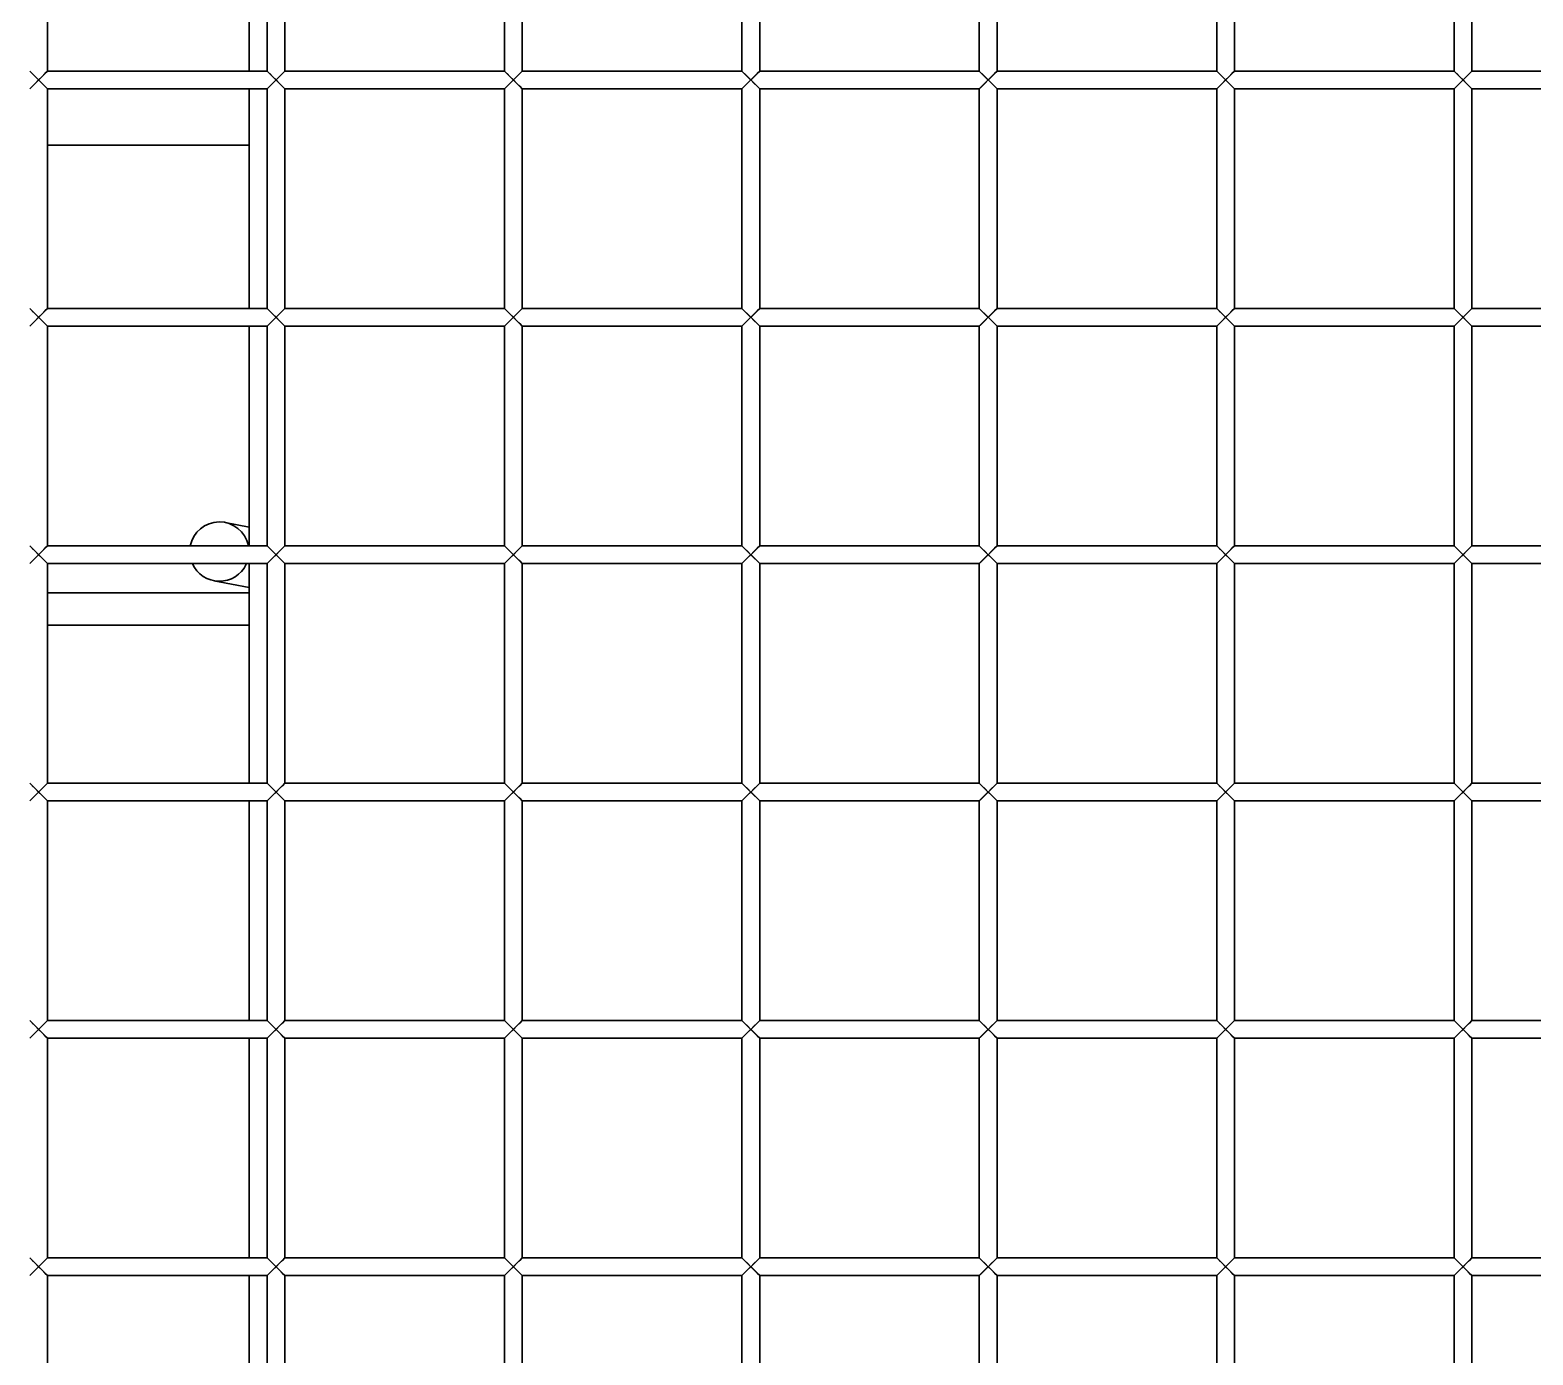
# Model space of a CAD drawing. Header units: millimetres. Extents: x 32496 to 166256, y 3504 to 23939.
# Drawn here: x 97872.8 to 98126, y 21905.1 to 22128.4 of the extents above; entities that cross this region are included whole.
import ezdxf

# ---------------------------------------------------------------- set-up
doc = ezdxf.new("R2010")
doc.units = ezdxf.units.MM
doc.layers.get('0').update_dxf_attribs({"lineweight": 35})

# ---------------------------------------------------------------- blocks, each defined once
blk = doc.blocks.new('8-1250')
at = {"linetype": 'Continuous'}
for p, q in [((-2087.13, -32601.79), (-2087.13, -32638.79)), ((-2053.13, -32601.79), (-2053.13, -32638.79)), ((-2050.13, -32601.79), (-2050.13, -32638.79)), ((-2047.13, -32601.79), (-2047.13, -32638.79)), ((-2010.13, -32601.79), (-2010.13, -32638.79)), ((-2007.13, -32601.79), (-2007.13, -32638.79)), ((-1970.13, -32601.79), (-1970.13, -32638.79)), ((-1967.13, -32601.79), (-1967.13, -32638.79)), ((-1930.13, -32601.79), (-1930.13, -32638.79)), ((-1927.13, -32601.79), (-1927.13, -32638.79)), ((-1890.13, -32601.79), (-1890.13, -32638.79)), ((-1887.13, -32601.79), (-1887.13, -32638.79)), ((-1850.13, -32601.79), (-1850.13, -32638.79)), ((-1847.13, -32601.79), (-1847.13, -32638.79)), ((-2090.13, -32641.79), (-2087.13, -32638.79)), ((-2087.13, -32641.79), (-2090.13, -32638.79)), ((-2089.22, -32640.88), (-2088.63, -32640.29)), ((-2087.13, -32638.79), (-2087.56, -32639.22)), ((-2087.13, -32638.79), (-2050.13, -32638.79)), ((-2050.13, -32641.79), (-2047.13, -32638.79)), ((-2047.13, -32641.79), (-2050.13, -32638.79)), ((-2049.22, -32640.88), (-2048.63, -32640.29)), ((-2047.13, -32638.79), (-2047.56, -32639.22)), ((-2047.13, -32638.79), (-2010.13, -32638.79)), ((-2010.13, -32641.79), (-2007.13, -32638.79)), ((-2007.13, -32641.79), (-2010.13, -32638.79)), ((-2009.22, -32640.88), (-2008.63, -32640.29)), ((-2007.13, -32638.79), (-2007.56, -32639.22)), ((-2007.13, -32638.79), (-1970.13, -32638.79)), ((-1970.13, -32641.79), (-1967.13, -32638.79)), ((-1967.13, -32641.79), (-1970.13, -32638.79)), ((-1969.22, -32640.88), (-1968.63, -32640.29)), ((-1967.13, -32638.79), (-1967.56, -32639.22)), ((-1967.13, -32638.79), (-1930.13, -32638.79)), ((-1930.13, -32641.79), (-1927.13, -32638.79)), ((-1927.13, -32641.79), (-1930.13, -32638.79)), ((-1929.22, -32640.88), (-1928.63, -32640.29)), ((-1927.13, -32638.79), (-1927.56, -32639.22)), ((-1927.13, -32638.79), (-1890.13, -32638.79)), ((-1890.13, -32641.79), (-1887.13, -32638.79)), ((-1887.13, -32641.79), (-1890.13, -32638.79)), ((-1889.22, -32640.88), (-1888.63, -32640.29)), ((-1887.13, -32638.79), (-1887.56, -32639.22)), ((-1887.13, -32638.79), (-1850.13, -32638.79)), ((-1850.13, -32641.79), (-1847.13, -32638.79)), ((-1847.13, -32641.79), (-1850.13, -32638.79)), ((-1849.22, -32640.88), (-1848.63, -32640.29)), ((-1847.13, -32638.79), (-1847.56, -32639.22)), ((-1847.13, -32638.79), (-1810.13, -32638.79)), ((-2090.01, -32641.67), (-2089.22, -32640.88)), ((-2087.13, -32641.79), (-2087.13, -32678.79)), ((-2087.13, -32641.79), (-2050.13, -32641.79)), ((-2053.13, -32641.79), (-2053.13, -32678.79)), ((-2050.13, -32641.79), (-2050.13, -32678.79)), ((-2050.01, -32641.67), (-2049.22, -32640.88)), ((-2047.13, -32641.79), (-2047.13, -32678.79)), ((-2047.13, -32641.79), (-2010.13, -32641.79)), ((-2010.13, -32641.79), (-2010.13, -32678.79)), ((-2010.01, -32641.67), (-2009.22, -32640.88)), ((-2007.13, -32641.79), (-2007.13, -32678.79)), ((-2007.13, -32641.79), (-1970.13, -32641.79)), ((-1970.13, -32641.79), (-1970.13, -32678.79)), ((-1970.01, -32641.67), (-1969.22, -32640.88)), ((-1967.13, -32641.79), (-1967.13, -32678.79)), ((-1967.13, -32641.79), (-1930.13, -32641.79)), ((-1930.13, -32641.79), (-1930.13, -32678.79)), ((-1930.01, -32641.67), (-1929.22, -32640.88)), ((-1927.13, -32641.79), (-1927.13, -32678.79)), ((-1927.13, -32641.79), (-1890.13, -32641.79)), ((-1890.13, -32641.79), (-1890.13, -32678.79)), ((-1890.01, -32641.67), (-1889.22, -32640.88)), ((-1887.13, -32641.79), (-1887.13, -32678.79)), ((-1887.13, -32641.79), (-1850.13, -32641.79)), ((-1850.13, -32641.79), (-1850.13, -32678.79)), ((-1850.01, -32641.67), (-1849.22, -32640.88)), ((-1847.13, -32641.79), (-1847.13, -32678.79)), ((-1847.13, -32641.79), (-1810.13, -32641.79)), ((-2053.13, -32651.29), (-2087.13, -32651.29)), ((-2090.13, -32681.79), (-2087.13, -32678.79)), ((-2087.13, -32681.79), (-2090.13, -32678.79)), ((-2090.01, -32681.67), (-2089.22, -32680.88)), ((-2089.22, -32680.88), (-2088.63, -32680.29)), ((-2087.13, -32678.79), (-2087.56, -32679.22)), ((-2087.13, -32678.79), (-2050.13, -32678.79)), ((-2050.13, -32681.79), (-2047.13, -32678.79)), ((-2047.13, -32681.79), (-2050.13, -32678.79)), ((-2050.01, -32681.67), (-2049.22, -32680.88)), ((-2049.22, -32680.88), (-2048.63, -32680.29)), ((-2047.13, -32678.79), (-2047.56, -32679.22)), ((-2047.13, -32678.79), (-2010.13, -32678.79)), ((-2010.13, -32681.79), (-2007.13, -32678.79)), ((-2007.13, -32681.79), (-2010.13, -32678.79)), ((-2010.01, -32681.67), (-2009.22, -32680.88)), ((-2009.22, -32680.88), (-2008.63, -32680.29)), ((-2007.13, -32678.79), (-2007.56, -32679.22)), ((-2007.13, -32678.79), (-1970.13, -32678.79)), ((-1970.13, -32681.79), (-1967.13, -32678.79)), ((-1967.13, -32681.79), (-1970.13, -32678.79)), ((-1970.01, -32681.67), (-1969.22, -32680.88)), ((-1969.22, -32680.88), (-1968.63, -32680.29)), ((-1967.13, -32678.79), (-1967.56, -32679.22)), ((-1967.13, -32678.79), (-1930.13, -32678.79)), ((-1930.13, -32681.79), (-1927.13, -32678.79)), ((-1927.13, -32681.79), (-1930.13, -32678.79)), ((-1930.01, -32681.67), (-1929.22, -32680.88)), ((-1929.22, -32680.88), (-1928.63, -32680.29)), ((-1927.13, -32678.79), (-1927.56, -32679.22)), ((-1927.13, -32678.79), (-1890.13, -32678.79)), ((-1890.13, -32681.79), (-1887.13, -32678.79)), ((-1887.13, -32681.79), (-1890.13, -32678.79)), ((-1890.01, -32681.67), (-1889.22, -32680.88)), ((-1889.22, -32680.88), (-1888.63, -32680.29)), ((-1887.13, -32678.79), (-1887.56, -32679.22)), ((-1887.13, -32678.79), (-1850.13, -32678.79)), ((-1850.13, -32681.79), (-1847.13, -32678.79)), ((-1847.13, -32681.79), (-1850.13, -32678.79)), ((-1850.01, -32681.67), (-1849.22, -32680.88)), ((-1849.22, -32680.88), (-1848.63, -32680.29)), ((-1847.13, -32678.79), (-1847.56, -32679.22)), ((-1847.13, -32678.79), (-1810.13, -32678.79)), ((-2087.13, -32681.79), (-2087.13, -32718.79)), ((-2087.13, -32681.79), (-2050.13, -32681.79)), ((-2053.13, -32681.79), (-2053.13, -32718.79)), ((-2050.13, -32681.79), (-2050.13, -32718.79)), ((-2047.13, -32681.79), (-2047.13, -32718.79)), ((-2047.13, -32681.79), (-2010.13, -32681.79)), ((-2010.13, -32681.79), (-2010.13, -32718.79)), ((-2007.13, -32681.79), (-2007.13, -32718.79)), ((-2007.13, -32681.79), (-1970.13, -32681.79)), ((-1970.13, -32681.79), (-1970.13, -32718.79)), ((-1967.13, -32681.79), (-1967.13, -32718.79)), ((-1967.13, -32681.79), (-1930.13, -32681.79)), ((-1930.13, -32681.79), (-1930.13, -32718.79)), ((-1927.13, -32681.79), (-1927.13, -32718.79)), ((-1927.13, -32681.79), (-1890.13, -32681.79)), ((-1890.13, -32681.79), (-1890.13, -32718.79)), ((-1887.13, -32681.79), (-1887.13, -32718.79)), ((-1887.13, -32681.79), (-1850.13, -32681.79)), ((-1850.13, -32681.79), (-1850.13, -32718.79)), ((-1847.13, -32681.79), (-1847.13, -32718.79)), ((-1847.13, -32681.79), (-1810.13, -32681.79)), ((-2057.21, -32714.86), (-2053.13, -32715.66)), ((-2090.13, -32721.79), (-2087.13, -32718.79)), ((-2087.13, -32721.79), (-2090.13, -32718.79)), ((-2087.13, -32718.79), (-2087.56, -32719.22)), ((-2087.13, -32718.79), (-2050.13, -32718.79)), ((-2050.13, -32721.79), (-2047.13, -32718.79)), ((-2047.13, -32721.79), (-2050.13, -32718.79)), ((-2047.13, -32718.79), (-2047.56, -32719.22)), ((-2047.13, -32718.79), (-2010.13, -32718.79)), ((-2010.13, -32721.79), (-2007.13, -32718.79)), ((-2007.13, -32721.79), (-2010.13, -32718.79)), ((-2007.13, -32718.79), (-2007.56, -32719.22)), ((-2007.13, -32718.79), (-1970.13, -32718.79)), ((-1970.13, -32721.79), (-1967.13, -32718.79)), ((-1967.13, -32721.79), (-1970.13, -32718.79)), ((-1967.13, -32718.79), (-1967.56, -32719.22)), ((-1967.13, -32718.79), (-1930.13, -32718.79)), ((-1930.13, -32721.79), (-1927.13, -32718.79)), ((-1927.13, -32721.79), (-1930.13, -32718.79)), ((-1927.13, -32718.79), (-1927.56, -32719.22)), ((-1927.13, -32718.79), (-1890.13, -32718.79)), ((-1890.13, -32721.79), (-1887.13, -32718.79)), ((-1887.13, -32721.79), (-1890.13, -32718.79)), ((-1887.13, -32718.79), (-1887.56, -32719.22)), ((-1887.13, -32718.79), (-1850.13, -32718.79)), ((-1850.13, -32721.79), (-1847.13, -32718.79)), ((-1847.13, -32721.79), (-1850.13, -32718.79)), ((-1847.13, -32718.79), (-1847.56, -32719.22)), ((-1847.13, -32718.79), (-1810.13, -32718.79)), ((-2090.01, -32721.67), (-2089.22, -32720.88)), ((-2089.22, -32720.88), (-2088.63, -32720.29)), ((-2050.01, -32721.67), (-2049.22, -32720.88)), ((-2049.22, -32720.88), (-2048.63, -32720.29)), ((-2010.01, -32721.67), (-2009.22, -32720.88)), ((-2009.22, -32720.88), (-2008.63, -32720.29)), ((-1970.01, -32721.67), (-1969.22, -32720.88)), ((-1969.22, -32720.88), (-1968.63, -32720.29)), ((-1930.01, -32721.67), (-1929.22, -32720.88)), ((-1929.22, -32720.88), (-1928.63, -32720.29)), ((-1890.01, -32721.67), (-1889.22, -32720.88)), ((-1889.22, -32720.88), (-1888.63, -32720.29)), ((-1850.01, -32721.67), (-1849.22, -32720.88)), ((-1849.22, -32720.88), (-1848.63, -32720.29)), ((-2087.13, -32721.79), (-2087.13, -32758.79)), ((-2087.13, -32721.79), (-2050.13, -32721.79)), ((-2053.13, -32721.79), (-2053.13, -32758.79)), ((-2050.13, -32721.79), (-2050.13, -32758.79)), ((-2047.13, -32721.79), (-2047.13, -32758.79)), ((-2047.13, -32721.79), (-2010.13, -32721.79)), ((-2010.13, -32721.79), (-2010.13, -32758.79)), ((-2007.13, -32721.79), (-2007.13, -32758.79)), ((-2007.13, -32721.79), (-1970.13, -32721.79)), ((-1970.13, -32721.79), (-1970.13, -32758.79)), ((-1967.13, -32721.79), (-1967.13, -32758.79)), ((-1967.13, -32721.79), (-1930.13, -32721.79)), ((-1930.13, -32721.79), (-1930.13, -32758.79)), ((-1927.13, -32721.79), (-1927.13, -32758.79)), ((-1927.13, -32721.79), (-1890.13, -32721.79)), ((-1890.13, -32721.79), (-1890.13, -32758.79)), ((-1887.13, -32721.79), (-1887.13, -32758.79)), ((-1887.13, -32721.79), (-1850.13, -32721.79)), ((-1850.13, -32721.79), (-1850.13, -32758.79)), ((-1847.13, -32721.79), (-1847.13, -32758.79)), ((-1847.13, -32721.79), (-1810.13, -32721.79)), ((-2059.12, -32724.68), (-2053.13, -32725.84)), ((-2087.13, -32726.73), (-2053.13, -32726.73)), ((-2053.13, -32732.16), (-2087.13, -32732.16)), ((-2090.13, -32761.79), (-2087.13, -32758.79)), ((-2087.13, -32761.79), (-2090.13, -32758.79)), ((-2087.13, -32758.79), (-2087.56, -32759.22)), ((-2087.13, -32758.79), (-2050.13, -32758.79)), ((-2050.13, -32761.79), (-2047.13, -32758.79)), ((-2047.13, -32761.79), (-2050.13, -32758.79)), ((-2047.13, -32758.79), (-2047.56, -32759.22)), ((-2047.13, -32758.79), (-2010.13, -32758.79)), ((-2010.13, -32761.79), (-2007.13, -32758.79)), ((-2007.13, -32761.79), (-2010.13, -32758.79)), ((-2007.13, -32758.79), (-2007.56, -32759.22)), ((-2007.13, -32758.79), (-1970.13, -32758.79)), ((-1970.13, -32761.79), (-1967.13, -32758.79)), ((-1967.13, -32761.79), (-1970.13, -32758.79)), ((-1967.13, -32758.79), (-1967.56, -32759.22)), ((-1967.13, -32758.79), (-1930.13, -32758.79)), ((-1930.13, -32761.79), (-1927.13, -32758.79)), ((-1927.13, -32761.79), (-1930.13, -32758.79)), ((-1927.13, -32758.79), (-1927.56, -32759.22)), ((-1927.13, -32758.79), (-1890.13, -32758.79)), ((-1890.13, -32761.79), (-1887.13, -32758.79)), ((-1887.13, -32761.79), (-1890.13, -32758.79)), ((-1887.13, -32758.79), (-1887.56, -32759.22)), ((-1887.13, -32758.79), (-1850.13, -32758.79)), ((-1850.13, -32761.79), (-1847.13, -32758.79)), ((-1847.13, -32761.79), (-1850.13, -32758.79)), ((-1847.13, -32758.79), (-1847.56, -32759.22)), ((-1847.13, -32758.79), (-1810.13, -32758.79)), ((-2090.01, -32761.67), (-2089.22, -32760.88)), ((-2089.22, -32760.88), (-2088.63, -32760.29)), ((-2087.13, -32761.79), (-2087.13, -32798.79)), ((-2087.13, -32761.79), (-2050.13, -32761.79)), ((-2053.13, -32761.79), (-2053.13, -32798.79)), ((-2050.13, -32761.79), (-2050.13, -32798.79)), ((-2050.01, -32761.67), (-2049.22, -32760.88)), ((-2049.22, -32760.88), (-2048.63, -32760.29)), ((-2047.13, -32761.79), (-2047.13, -32798.79)), ((-2047.13, -32761.79), (-2010.13, -32761.79)), ((-2010.13, -32761.79), (-2010.13, -32798.79)), ((-2010.01, -32761.67), (-2009.22, -32760.88)), ((-2009.22, -32760.88), (-2008.63, -32760.29)), ((-2007.13, -32761.79), (-2007.13, -32798.79)), ((-2007.13, -32761.79), (-1970.13, -32761.79)), ((-1970.13, -32761.79), (-1970.13, -32798.79)), ((-1970.01, -32761.67), (-1969.22, -32760.88)), ((-1969.22, -32760.88), (-1968.63, -32760.29)), ((-1967.13, -32761.79), (-1967.13, -32798.79)), ((-1967.13, -32761.79), (-1930.13, -32761.79)), ((-1930.13, -32761.79), (-1930.13, -32798.79)), ((-1930.01, -32761.67), (-1929.22, -32760.88)), ((-1929.22, -32760.88), (-1928.63, -32760.29)), ((-1927.13, -32761.79), (-1927.13, -32798.79)), ((-1927.13, -32761.79), (-1890.13, -32761.79)), ((-1890.13, -32761.79), (-1890.13, -32798.79)), ((-1890.01, -32761.67), (-1889.22, -32760.88)), ((-1889.22, -32760.88), (-1888.63, -32760.29)), ((-1887.13, -32761.79), (-1887.13, -32798.79)), ((-1887.13, -32761.79), (-1850.13, -32761.79)), ((-1850.13, -32761.79), (-1850.13, -32798.79)), ((-1850.01, -32761.67), (-1849.22, -32760.88)), ((-1849.22, -32760.88), (-1848.63, -32760.29)), ((-1847.13, -32761.79), (-1847.13, -32798.79)), ((-1847.13, -32761.79), (-1810.13, -32761.79)), ((-2090.13, -32801.79), (-2087.13, -32798.79)), ((-2087.13, -32801.79), (-2090.13, -32798.79)), ((-2087.13, -32798.79), (-2087.56, -32799.22)), ((-2087.13, -32798.79), (-2050.13, -32798.79)), ((-2050.13, -32801.79), (-2047.13, -32798.79)), ((-2047.13, -32801.79), (-2050.13, -32798.79)), ((-2047.13, -32798.79), (-2047.56, -32799.22)), ((-2047.13, -32798.79), (-2010.13, -32798.79)), ((-2010.13, -32801.79), (-2007.13, -32798.79)), ((-2007.13, -32801.79), (-2010.13, -32798.79)), ((-2007.13, -32798.79), (-2007.56, -32799.22)), ((-2007.13, -32798.79), (-1970.13, -32798.79)), ((-1970.13, -32801.79), (-1967.13, -32798.79)), ((-1967.13, -32801.79), (-1970.13, -32798.79)), ((-1967.13, -32798.79), (-1967.56, -32799.22)), ((-1967.13, -32798.79), (-1930.13, -32798.79)), ((-1930.13, -32801.79), (-1927.13, -32798.79)), ((-1927.13, -32801.79), (-1930.13, -32798.79)), ((-1927.13, -32798.79), (-1927.56, -32799.22)), ((-1927.13, -32798.79), (-1890.13, -32798.79)), ((-1890.13, -32801.79), (-1887.13, -32798.79)), ((-1887.13, -32801.79), (-1890.13, -32798.79)), ((-1887.13, -32798.79), (-1887.56, -32799.22)), ((-1887.13, -32798.79), (-1850.13, -32798.79)), ((-1850.13, -32801.79), (-1847.13, -32798.79)), ((-1847.13, -32801.79), (-1850.13, -32798.79)), ((-1847.13, -32798.79), (-1847.56, -32799.22)), ((-1847.13, -32798.79), (-1810.13, -32798.79)), ((-2090.01, -32801.67), (-2089.22, -32800.88)), ((-2089.22, -32800.88), (-2088.63, -32800.29)), ((-2087.13, -32801.79), (-2087.13, -32838.79)), ((-2087.13, -32801.79), (-2050.13, -32801.79)), ((-2053.13, -32801.79), (-2053.13, -32838.79)), ((-2050.13, -32801.79), (-2050.13, -32838.79)), ((-2050.01, -32801.67), (-2049.22, -32800.88)), ((-2049.22, -32800.88), (-2048.63, -32800.29)), ((-2047.13, -32801.79), (-2047.13, -32838.79)), ((-2047.13, -32801.79), (-2010.13, -32801.79)), ((-2010.13, -32801.79), (-2010.13, -32838.79)), ((-2010.01, -32801.67), (-2009.22, -32800.88)), ((-2009.22, -32800.88), (-2008.63, -32800.29)), ((-2007.13, -32801.79), (-2007.13, -32838.79)), ((-2007.13, -32801.79), (-1970.13, -32801.79)), ((-1970.13, -32801.79), (-1970.13, -32838.79)), ((-1970.01, -32801.67), (-1969.22, -32800.88)), ((-1969.22, -32800.88), (-1968.63, -32800.29)), ((-1967.13, -32801.79), (-1967.13, -32838.79)), ((-1967.13, -32801.79), (-1930.13, -32801.79)), ((-1930.13, -32801.79), (-1930.13, -32838.79)), ((-1930.01, -32801.67), (-1929.22, -32800.88)), ((-1929.22, -32800.88), (-1928.63, -32800.29)), ((-1927.13, -32801.79), (-1927.13, -32838.79)), ((-1927.13, -32801.79), (-1890.13, -32801.79)), ((-1890.13, -32801.79), (-1890.13, -32838.79)), ((-1890.01, -32801.67), (-1889.22, -32800.88)), ((-1889.22, -32800.88), (-1888.63, -32800.29)), ((-1887.13, -32801.79), (-1887.13, -32838.79)), ((-1887.13, -32801.79), (-1850.13, -32801.79)), ((-1850.13, -32801.79), (-1850.13, -32838.79)), ((-1850.01, -32801.67), (-1849.22, -32800.88)), ((-1849.22, -32800.88), (-1848.63, -32800.29)), ((-1847.13, -32801.79), (-1847.13, -32838.79)), ((-1847.13, -32801.79), (-1810.13, -32801.79)), ((-2090.13, -32841.79), (-2087.13, -32838.79)), ((-2087.13, -32841.79), (-2090.13, -32838.79)), ((-2089.22, -32840.88), (-2088.63, -32840.29)), ((-2087.13, -32838.79), (-2087.56, -32839.22)), ((-2087.13, -32838.79), (-2050.13, -32838.79)), ((-2050.13, -32841.79), (-2047.13, -32838.79)), ((-2047.13, -32841.79), (-2050.13, -32838.79)), ((-2049.22, -32840.88), (-2048.63, -32840.29)), ((-2047.13, -32838.79), (-2047.56, -32839.22)), ((-2047.13, -32838.79), (-2010.13, -32838.79)), ((-2010.13, -32841.79), (-2007.13, -32838.79)), ((-2007.13, -32841.79), (-2010.13, -32838.79)), ((-2009.22, -32840.88), (-2008.63, -32840.29)), ((-2007.13, -32838.79), (-2007.56, -32839.22)), ((-2007.13, -32838.79), (-1970.13, -32838.79)), ((-1970.13, -32841.79), (-1967.13, -32838.79)), ((-1967.13, -32841.79), (-1970.13, -32838.79)), ((-1969.22, -32840.88), (-1968.63, -32840.29)), ((-1967.13, -32838.79), (-1967.56, -32839.22)), ((-1967.13, -32838.79), (-1930.13, -32838.79)), ((-1930.13, -32841.79), (-1927.13, -32838.79)), ((-1927.13, -32841.79), (-1930.13, -32838.79)), ((-1929.22, -32840.88), (-1928.63, -32840.29)), ((-1927.13, -32838.79), (-1927.56, -32839.22)), ((-1927.13, -32838.79), (-1890.13, -32838.79)), ((-1890.13, -32841.79), (-1887.13, -32838.79)), ((-1887.13, -32841.79), (-1890.13, -32838.79)), ((-1889.22, -32840.88), (-1888.63, -32840.29)), ((-1887.13, -32838.79), (-1887.56, -32839.22)), ((-1887.13, -32838.79), (-1850.13, -32838.79)), ((-1850.13, -32841.79), (-1847.13, -32838.79)), ((-1847.13, -32841.79), (-1850.13, -32838.79)), ((-1849.22, -32840.88), (-1848.63, -32840.29)), ((-1847.13, -32838.79), (-1847.56, -32839.22)), ((-1847.13, -32838.79), (-1810.13, -32838.79)), ((-2090.01, -32841.67), (-2089.22, -32840.88)), ((-2087.13, -32841.79), (-2087.13, -32878.79)), ((-2087.13, -32841.79), (-2050.13, -32841.79)), ((-2053.13, -32841.79), (-2053.13, -32878.79)), ((-2050.13, -32841.79), (-2050.13, -32878.79)), ((-2050.01, -32841.67), (-2049.22, -32840.88)), ((-2047.13, -32841.79), (-2047.13, -32878.79)), ((-2047.13, -32841.79), (-2010.13, -32841.79)), ((-2010.13, -32841.79), (-2010.13, -32878.79)), ((-2010.01, -32841.67), (-2009.22, -32840.88)), ((-2007.13, -32841.79), (-2007.13, -32878.79)), ((-2007.13, -32841.79), (-1970.13, -32841.79)), ((-1970.13, -32841.79), (-1970.13, -32878.79)), ((-1970.01, -32841.67), (-1969.22, -32840.88)), ((-1967.13, -32841.79), (-1967.13, -32878.79)), ((-1967.13, -32841.79), (-1930.13, -32841.79)), ((-1930.13, -32841.79), (-1930.13, -32878.79)), ((-1930.01, -32841.67), (-1929.22, -32840.88)), ((-1927.13, -32841.79), (-1927.13, -32878.79)), ((-1927.13, -32841.79), (-1890.13, -32841.79)), ((-1890.13, -32841.79), (-1890.13, -32878.79)), ((-1890.01, -32841.67), (-1889.22, -32840.88)), ((-1887.13, -32841.79), (-1887.13, -32878.79)), ((-1887.13, -32841.79), (-1850.13, -32841.79)), ((-1850.13, -32841.79), (-1850.13, -32878.79)), ((-1850.01, -32841.67), (-1849.22, -32840.88)), ((-1847.13, -32841.79), (-1847.13, -32878.79)), ((-1847.13, -32841.79), (-1810.13, -32841.79))]:
    blk.add_line(p, q, dxfattribs=at)
for points in [[(-2088.63, -32640.29), (-2089.21, -32639.7), (-2089.69, -32639.23)], [(-2087.56, -32639.22), (-2088.05, -32639.71), (-2088.63, -32640.29)], [(-2088.63, -32640.29), (-2088.04, -32640.88), (-2087.57, -32641.35), (-2087.13, -32641.79)], [(-2048.63, -32640.29), (-2049.21, -32639.7), (-2049.69, -32639.23)], [(-2047.56, -32639.22), (-2048.05, -32639.71), (-2048.63, -32640.29)], [(-2048.63, -32640.29), (-2048.04, -32640.88), (-2047.57, -32641.35), (-2047.13, -32641.79)], [(-2008.63, -32640.29), (-2009.21, -32639.7), (-2009.69, -32639.23)], [(-2007.56, -32639.22), (-2008.05, -32639.71), (-2008.63, -32640.29)], [(-2008.63, -32640.29), (-2008.04, -32640.88), (-2007.57, -32641.35), (-2007.13, -32641.79)], [(-1968.63, -32640.29), (-1969.21, -32639.7), (-1969.69, -32639.23)], [(-1967.56, -32639.22), (-1968.05, -32639.71), (-1968.63, -32640.29)], [(-1968.63, -32640.29), (-1968.04, -32640.88), (-1967.57, -32641.35), (-1967.13, -32641.79)], [(-1928.63, -32640.29), (-1929.21, -32639.7), (-1929.69, -32639.23)], [(-1927.56, -32639.22), (-1928.05, -32639.71), (-1928.63, -32640.29)], [(-1928.63, -32640.29), (-1928.04, -32640.88), (-1927.57, -32641.35), (-1927.13, -32641.79)], [(-1888.63, -32640.29), (-1889.21, -32639.7), (-1889.69, -32639.23)], [(-1887.56, -32639.22), (-1888.05, -32639.71), (-1888.63, -32640.29)], [(-1888.63, -32640.29), (-1888.04, -32640.88), (-1887.57, -32641.35), (-1887.13, -32641.79)], [(-1848.63, -32640.29), (-1849.21, -32639.7), (-1849.69, -32639.23)], [(-1847.56, -32639.22), (-1848.05, -32639.71), (-1848.63, -32640.29)], [(-1848.63, -32640.29), (-1848.04, -32640.88), (-1847.57, -32641.35), (-1847.13, -32641.79)], [(-2088.63, -32680.29), (-2089.21, -32679.7), (-2089.69, -32679.23)], [(-2087.56, -32679.22), (-2088.05, -32679.71), (-2088.63, -32680.29)], [(-2088.63, -32680.29), (-2088.04, -32680.88), (-2087.57, -32681.35), (-2087.13, -32681.79)], [(-2048.63, -32680.29), (-2049.21, -32679.7), (-2049.69, -32679.23)], [(-2047.56, -32679.22), (-2048.05, -32679.71), (-2048.63, -32680.29)], [(-2048.63, -32680.29), (-2048.04, -32680.88), (-2047.57, -32681.35), (-2047.13, -32681.79)], [(-2008.63, -32680.29), (-2009.21, -32679.7), (-2009.69, -32679.23)], [(-2007.56, -32679.22), (-2008.05, -32679.71), (-2008.63, -32680.29)], [(-2008.63, -32680.29), (-2008.04, -32680.88), (-2007.57, -32681.35), (-2007.13, -32681.79)], [(-1968.63, -32680.29), (-1969.21, -32679.7), (-1969.69, -32679.23)], [(-1967.56, -32679.22), (-1968.05, -32679.71), (-1968.63, -32680.29)], [(-1968.63, -32680.29), (-1968.04, -32680.88), (-1967.57, -32681.35), (-1967.13, -32681.79)], [(-1928.63, -32680.29), (-1929.21, -32679.7), (-1929.69, -32679.23)], [(-1927.56, -32679.22), (-1928.05, -32679.71), (-1928.63, -32680.29)], [(-1928.63, -32680.29), (-1928.04, -32680.88), (-1927.57, -32681.35), (-1927.13, -32681.79)], [(-1888.63, -32680.29), (-1889.21, -32679.7), (-1889.69, -32679.23)], [(-1887.56, -32679.22), (-1888.05, -32679.71), (-1888.63, -32680.29)], [(-1888.63, -32680.29), (-1888.04, -32680.88), (-1887.57, -32681.35), (-1887.13, -32681.79)], [(-1848.63, -32680.29), (-1849.21, -32679.7), (-1849.69, -32679.23)], [(-1847.56, -32679.22), (-1848.05, -32679.71), (-1848.63, -32680.29)], [(-1848.63, -32680.29), (-1848.04, -32680.88), (-1847.57, -32681.35), (-1847.13, -32681.79)], [(-2088.63, -32720.29), (-2089.21, -32719.7), (-2089.69, -32719.23)], [(-2087.56, -32719.22), (-2088.05, -32719.71), (-2088.63, -32720.29)], [(-2088.63, -32720.29), (-2088.04, -32720.88), (-2087.57, -32721.35), (-2087.13, -32721.79)], [(-2048.63, -32720.29), (-2049.21, -32719.7), (-2049.69, -32719.23)], [(-2047.56, -32719.22), (-2048.05, -32719.71), (-2048.63, -32720.29)], [(-2048.63, -32720.29), (-2048.04, -32720.88), (-2047.57, -32721.35), (-2047.13, -32721.79)], [(-2008.63, -32720.29), (-2009.21, -32719.7), (-2009.69, -32719.23)], [(-2007.56, -32719.22), (-2008.05, -32719.71), (-2008.63, -32720.29)], [(-2008.63, -32720.29), (-2008.04, -32720.88), (-2007.57, -32721.35), (-2007.13, -32721.79)], [(-1968.63, -32720.29), (-1969.21, -32719.7), (-1969.69, -32719.23)], [(-1967.56, -32719.22), (-1968.05, -32719.71), (-1968.63, -32720.29)], [(-1968.63, -32720.29), (-1968.04, -32720.88), (-1967.57, -32721.35), (-1967.13, -32721.79)], [(-1928.63, -32720.29), (-1929.21, -32719.7), (-1929.69, -32719.23)], [(-1927.56, -32719.22), (-1928.05, -32719.71), (-1928.63, -32720.29)], [(-1928.63, -32720.29), (-1928.04, -32720.88), (-1927.57, -32721.35), (-1927.13, -32721.79)], [(-1888.63, -32720.29), (-1889.21, -32719.7), (-1889.69, -32719.23)], [(-1887.56, -32719.22), (-1888.05, -32719.71), (-1888.63, -32720.29)], [(-1888.63, -32720.29), (-1888.04, -32720.88), (-1887.57, -32721.35), (-1887.13, -32721.79)], [(-1848.63, -32720.29), (-1849.21, -32719.7), (-1849.69, -32719.23)], [(-1847.56, -32719.22), (-1848.05, -32719.71), (-1848.63, -32720.29)], [(-1848.63, -32720.29), (-1848.04, -32720.88), (-1847.57, -32721.35), (-1847.13, -32721.79)], [(-2088.63, -32760.29), (-2089.21, -32759.7), (-2089.69, -32759.23)], [(-2087.56, -32759.22), (-2088.05, -32759.71), (-2088.63, -32760.29)], [(-2048.63, -32760.29), (-2049.21, -32759.7), (-2049.69, -32759.23)], [(-2047.56, -32759.22), (-2048.05, -32759.71), (-2048.63, -32760.29)], [(-2008.63, -32760.29), (-2009.21, -32759.7), (-2009.69, -32759.23)], [(-2007.56, -32759.22), (-2008.05, -32759.71), (-2008.63, -32760.29)], [(-1968.63, -32760.29), (-1969.21, -32759.7), (-1969.69, -32759.23)], [(-1967.56, -32759.22), (-1968.05, -32759.71), (-1968.63, -32760.29)], [(-1928.63, -32760.29), (-1929.21, -32759.7), (-1929.69, -32759.23)], [(-1927.56, -32759.22), (-1928.05, -32759.71), (-1928.63, -32760.29)], [(-1888.63, -32760.29), (-1889.21, -32759.7), (-1889.69, -32759.23)], [(-1887.56, -32759.22), (-1888.05, -32759.71), (-1888.63, -32760.29)], [(-1848.63, -32760.29), (-1849.21, -32759.7), (-1849.69, -32759.23)], [(-1847.56, -32759.22), (-1848.05, -32759.71), (-1848.63, -32760.29)], [(-2088.63, -32760.29), (-2088.04, -32760.88), (-2087.57, -32761.35), (-2087.13, -32761.79)], [(-2048.63, -32760.29), (-2048.04, -32760.88), (-2047.57, -32761.35), (-2047.13, -32761.79)], [(-2008.63, -32760.29), (-2008.04, -32760.88), (-2007.57, -32761.35), (-2007.13, -32761.79)], [(-1968.63, -32760.29), (-1968.04, -32760.88), (-1967.57, -32761.35), (-1967.13, -32761.79)], [(-1928.63, -32760.29), (-1928.04, -32760.88), (-1927.57, -32761.35), (-1927.13, -32761.79)], [(-1888.63, -32760.29), (-1888.04, -32760.88), (-1887.57, -32761.35), (-1887.13, -32761.79)], [(-1848.63, -32760.29), (-1848.04, -32760.88), (-1847.57, -32761.35), (-1847.13, -32761.79)], [(-2088.63, -32800.29), (-2089.21, -32799.7), (-2089.69, -32799.23)], [(-2087.56, -32799.22), (-2088.05, -32799.71), (-2088.63, -32800.29)], [(-2048.63, -32800.29), (-2049.21, -32799.7), (-2049.69, -32799.23)], [(-2047.56, -32799.22), (-2048.05, -32799.71), (-2048.63, -32800.29)], [(-2008.63, -32800.29), (-2009.21, -32799.7), (-2009.69, -32799.23)], [(-2007.56, -32799.22), (-2008.05, -32799.71), (-2008.63, -32800.29)], [(-1968.63, -32800.29), (-1969.21, -32799.7), (-1969.69, -32799.23)], [(-1967.56, -32799.22), (-1968.05, -32799.71), (-1968.63, -32800.29)], [(-1928.63, -32800.29), (-1929.21, -32799.7), (-1929.69, -32799.23)], [(-1927.56, -32799.22), (-1928.05, -32799.71), (-1928.63, -32800.29)], [(-1888.63, -32800.29), (-1889.21, -32799.7), (-1889.69, -32799.23)], [(-1887.56, -32799.22), (-1888.05, -32799.71), (-1888.63, -32800.29)], [(-1848.63, -32800.29), (-1849.21, -32799.7), (-1849.69, -32799.23)], [(-1847.56, -32799.22), (-1848.05, -32799.71), (-1848.63, -32800.29)], [(-2088.63, -32800.29), (-2088.04, -32800.88), (-2087.57, -32801.35), (-2087.13, -32801.79)], [(-2048.63, -32800.29), (-2048.04, -32800.88), (-2047.57, -32801.35), (-2047.13, -32801.79)], [(-2008.63, -32800.29), (-2008.04, -32800.88), (-2007.57, -32801.35), (-2007.13, -32801.79)], [(-1968.63, -32800.29), (-1968.04, -32800.88), (-1967.57, -32801.35), (-1967.13, -32801.79)], [(-1928.63, -32800.29), (-1928.04, -32800.88), (-1927.57, -32801.35), (-1927.13, -32801.79)], [(-1888.63, -32800.29), (-1888.04, -32800.88), (-1887.57, -32801.35), (-1887.13, -32801.79)], [(-1848.63, -32800.29), (-1848.04, -32800.88), (-1847.57, -32801.35), (-1847.13, -32801.79)], [(-2088.63, -32840.29), (-2089.21, -32839.7), (-2089.69, -32839.23)], [(-2087.56, -32839.22), (-2088.05, -32839.71), (-2088.63, -32840.29)], [(-2088.63, -32840.29), (-2088.04, -32840.88), (-2087.57, -32841.35), (-2087.13, -32841.79)], [(-2048.63, -32840.29), (-2049.21, -32839.7), (-2049.69, -32839.23)], [(-2047.56, -32839.22), (-2048.05, -32839.71), (-2048.63, -32840.29)], [(-2048.63, -32840.29), (-2048.04, -32840.88), (-2047.57, -32841.35), (-2047.13, -32841.79)], [(-2008.63, -32840.29), (-2009.21, -32839.7), (-2009.69, -32839.23)], [(-2007.56, -32839.22), (-2008.05, -32839.71), (-2008.63, -32840.29)], [(-2008.63, -32840.29), (-2008.04, -32840.88), (-2007.57, -32841.35), (-2007.13, -32841.79)], [(-1968.63, -32840.29), (-1969.21, -32839.7), (-1969.69, -32839.23)], [(-1967.56, -32839.22), (-1968.05, -32839.71), (-1968.63, -32840.29)], [(-1968.63, -32840.29), (-1968.04, -32840.88), (-1967.57, -32841.35), (-1967.13, -32841.79)], [(-1928.63, -32840.29), (-1929.21, -32839.7), (-1929.69, -32839.23)], [(-1927.56, -32839.22), (-1928.05, -32839.71), (-1928.63, -32840.29)], [(-1928.63, -32840.29), (-1928.04, -32840.88), (-1927.57, -32841.35), (-1927.13, -32841.79)], [(-1888.63, -32840.29), (-1889.21, -32839.7), (-1889.69, -32839.23)], [(-1887.56, -32839.22), (-1888.05, -32839.71), (-1888.63, -32840.29)], [(-1888.63, -32840.29), (-1888.04, -32840.88), (-1887.57, -32841.35), (-1887.13, -32841.79)], [(-1848.63, -32840.29), (-1849.21, -32839.7), (-1849.69, -32839.23)], [(-1847.56, -32839.22), (-1848.05, -32839.71), (-1848.63, -32840.29)], [(-1848.63, -32840.29), (-1848.04, -32840.88), (-1847.57, -32841.35), (-1847.13, -32841.79)]]:
    blk.add_lwpolyline(points, dxfattribs=at)
for start, end in [(11.8833, 169), (204.3171, 334.6844)]:
    blk.add_arc((-2058.17, -32719.77), 5, start, end, dxfattribs=at)

msp = doc.modelspace()

# ---------------------------------------------------------------- block references
at = {"color": 6}
msp.add_blockref('8-1250', (99962.893, 54760.291), dxfattribs=at)

doc.saveas('drawing.dxf')
